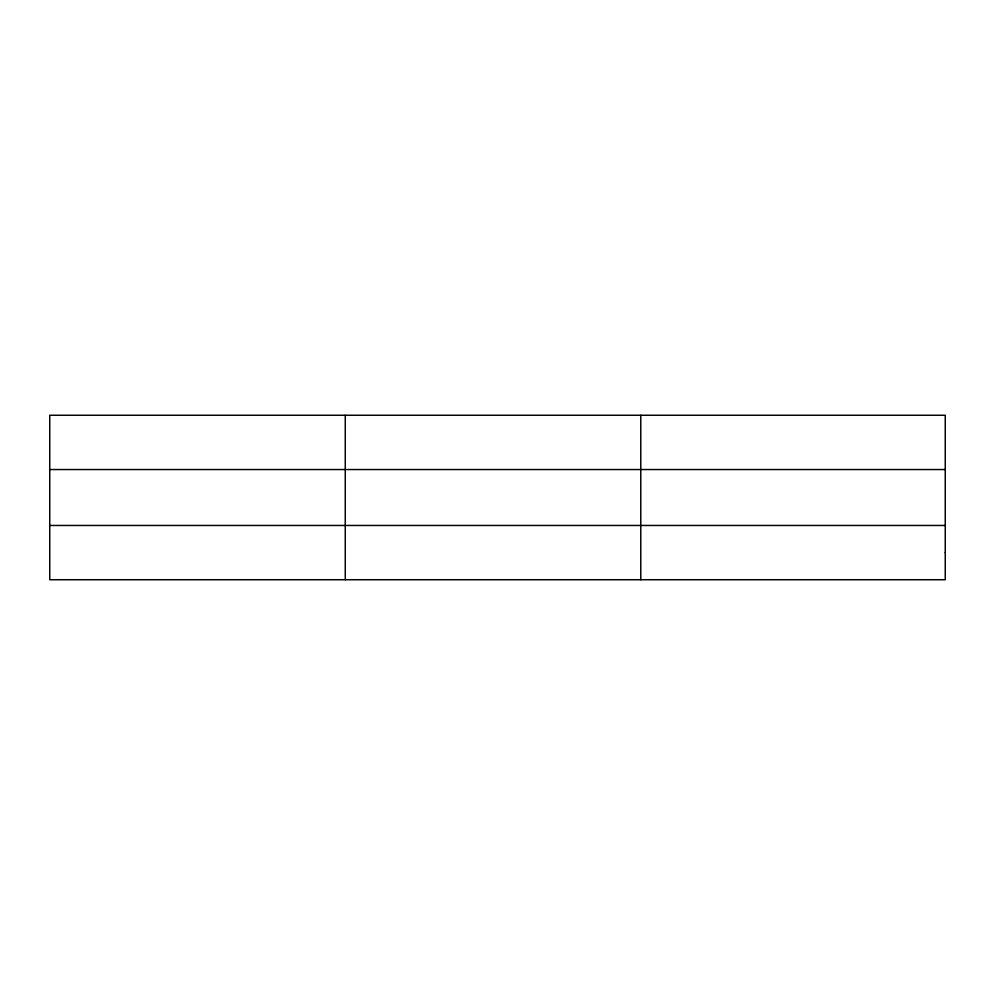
<?xml version="1.0" encoding="UTF-8"?>
<svg xmlns="http://www.w3.org/2000/svg" width="995" height="995" viewBox="0 0 995 995"><rect width="100%" height="100%" fill="white"/><g stroke="black" fill="none" stroke-linecap="round" stroke-linejoin="round"><path stroke-width="1.49" d="M345.265 579.737L345.265 415.263M640.78 579.737L640.78 415.263M49.75 469.54L945.25 469.54M49.75 525.459L945.25 525.459M945.25 552.598L945.25 579.737L49.75 579.737L49.75 415.263L945.25 415.263L945.25 552.598"/></g></svg>
